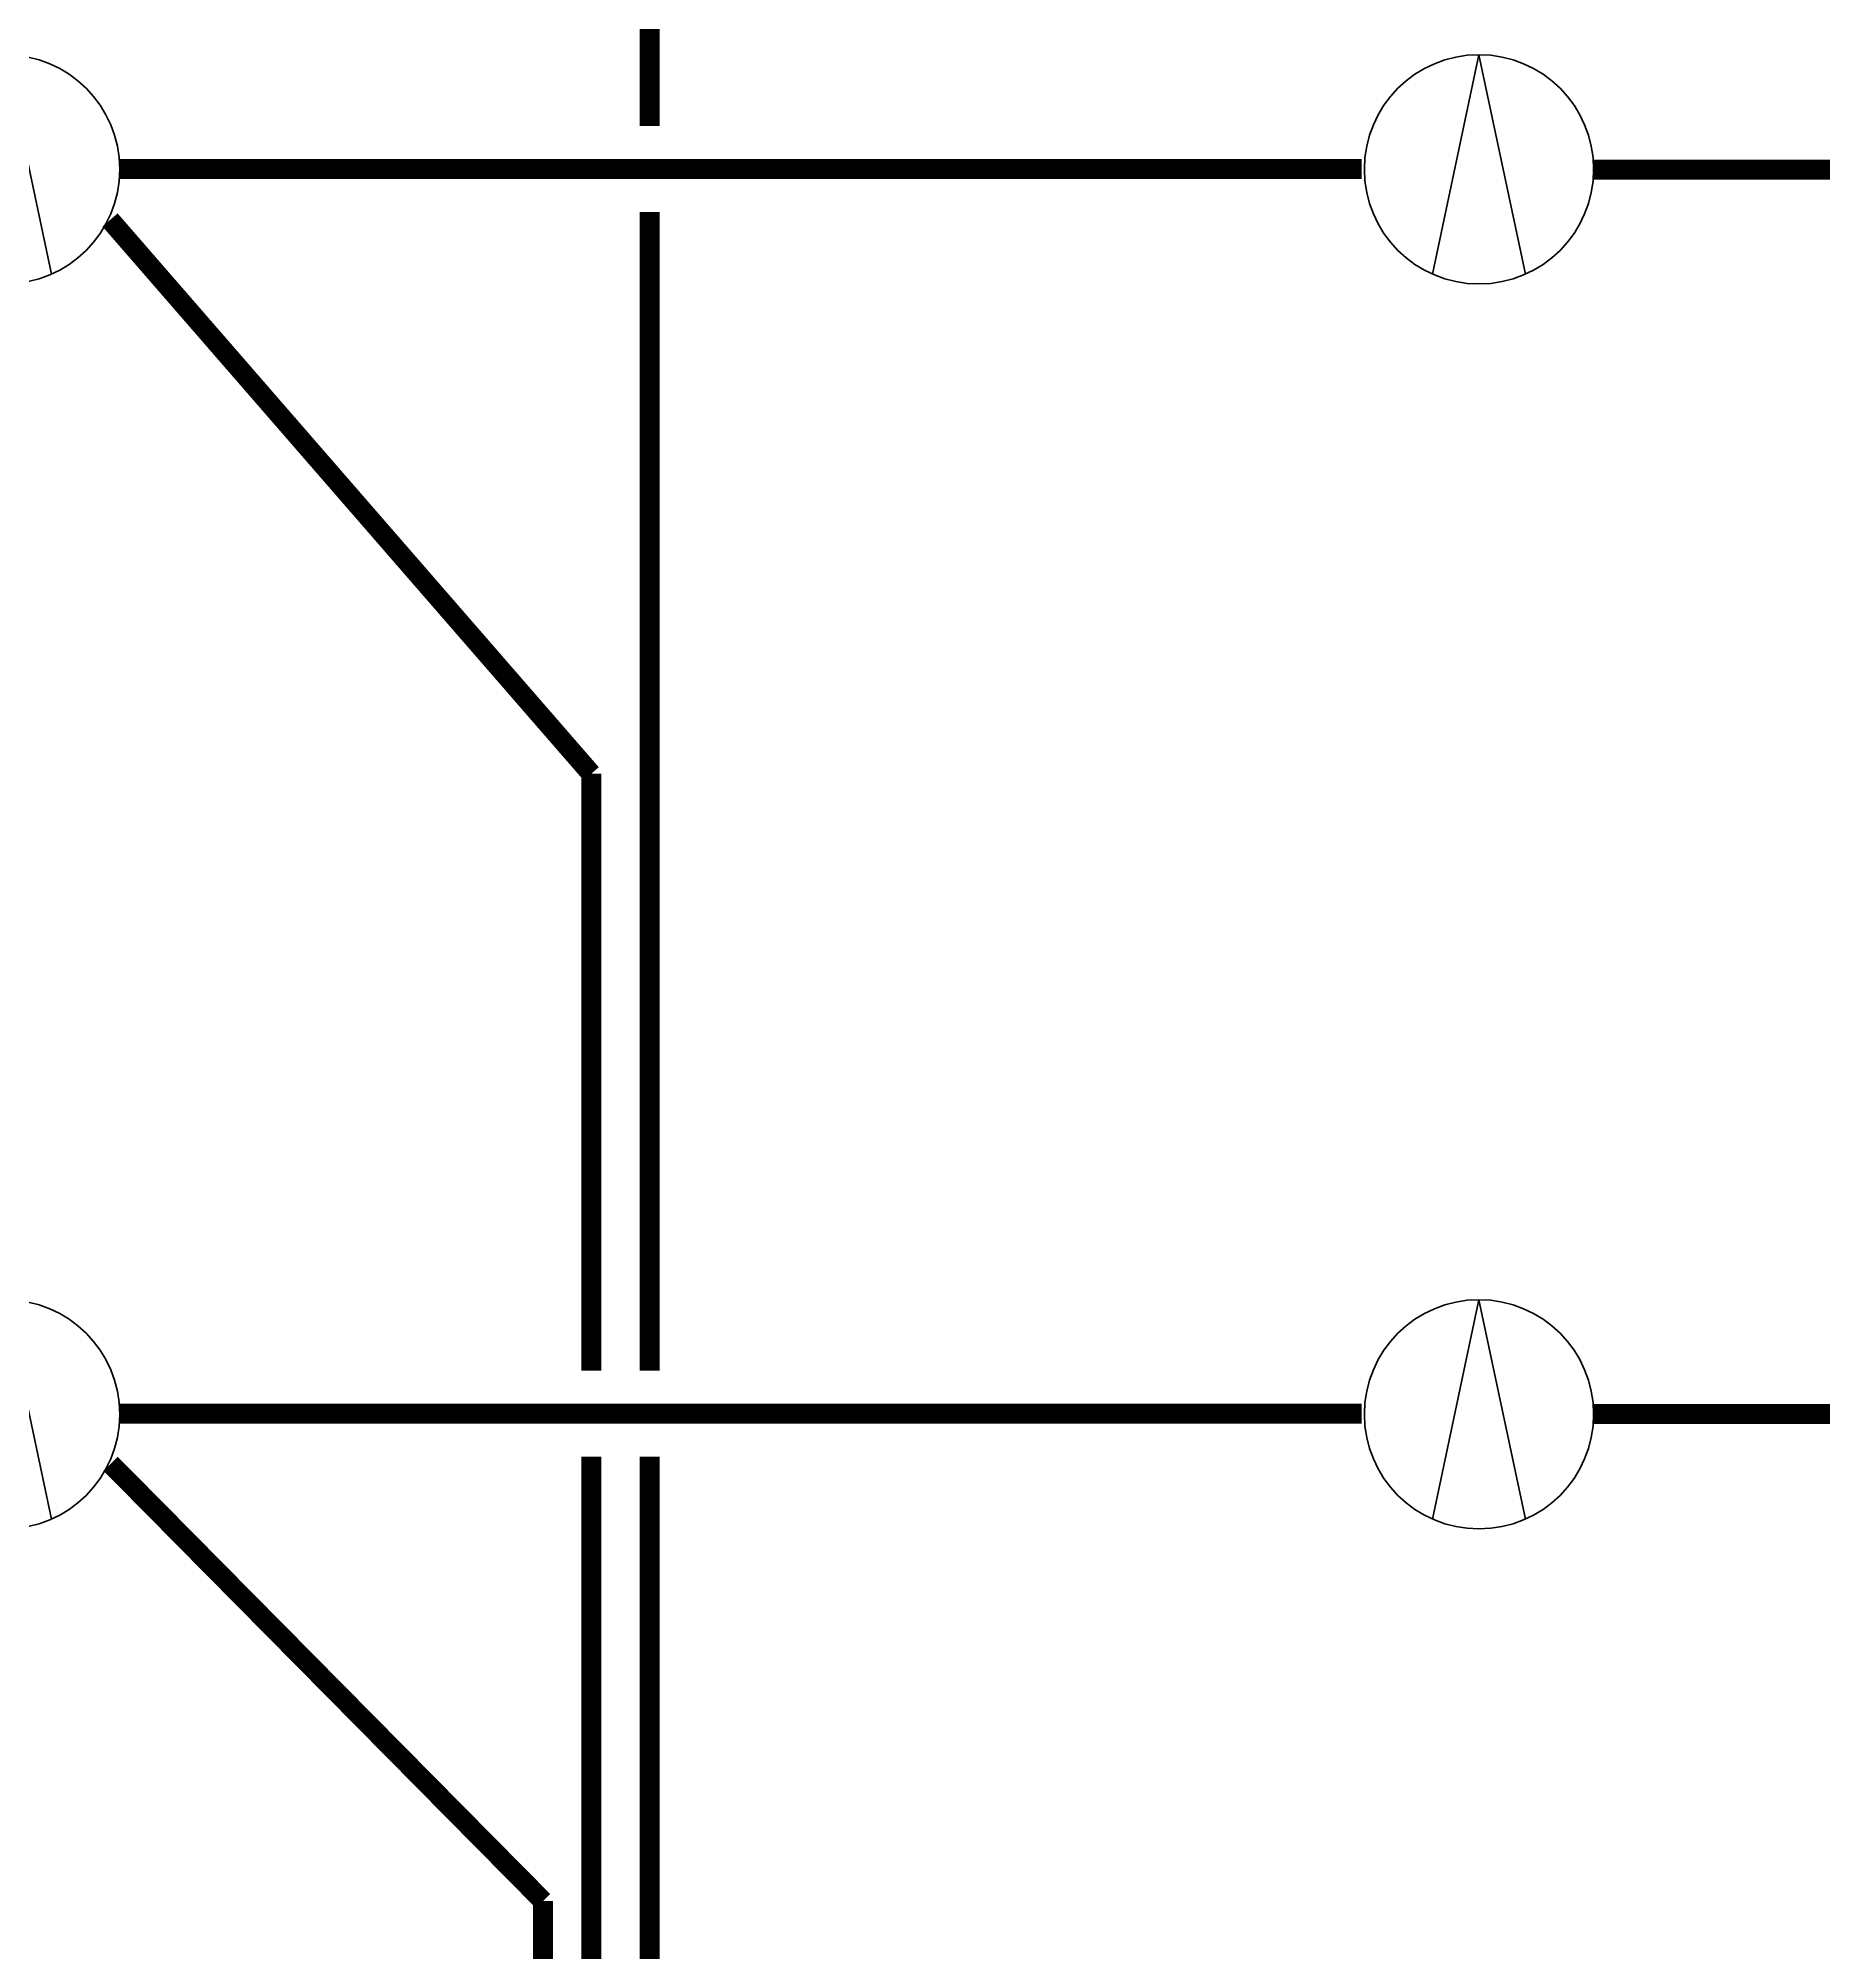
# Model space of a CAD drawing. Extents: x 12152 to 491505, y 111028 to 412681.
# Drawn here: x 86589 to 91254, y 204404 to 209407 of the extents above; entities that cross this region are included whole.
import ezdxf

# ---------------------------------------------------------------- set-up
doc = ezdxf.new("R2010")
doc.units = 0
doc.header["$LTSCALE"] = 1000
doc.header["$MEASUREMENT"] = 0
doc.layers.add('EQUIP-照明', color=3, linetype='Continuous')
doc.layers.add('WIRE-照明', color=1, linetype='Continuous')
doc.styles.add('_TCH_LABEL', font='COMPLEX', dxfattribs={"bigfont": 'GBCBIG'})

# ---------------------------------------------------------------- blocks, each defined once
blk = doc.blocks.new('$equip$00001177')
for q in [(-0.2031, -0.4569), (0.2031, -0.4569)]:
    blk.add_line((0, 0.5), q)
blk.add_circle((0, 0), 0.5)
at = {"style": '_TCH_LABEL', "flags": 9}
blk.add_attdef('A', (0, 0), '', height=0.00002, dxfattribs=at)

msp = doc.modelspace()

# ---------------------------------------------------------------- linework, layer by layer
at = {"layer": 'WIRE-照明', "linetype": 'Continuous', "const_width": 52.5}
for points in [[(88189.1, 209177.4), (88189.1, 210496.5)], [(86801.9, 209064.9), (90052.7, 209064.9)], [(90659.7, 209063.6), (93409.5, 209063.6)], [(86776.7, 208931.7), (88036.1, 207482.1)], [(88189.1, 205920), (88189.1, 208952.4)], [(88036.1, 207482.1), (88036.1, 205920)], [(86801.9, 205807.4), (90052.7, 205807.4)], [(90659.7, 205806.1), (93409.5, 205806.1)], [(86778.1, 205676.1), (87910.2, 204531.4)], [(88036.1, 205695), (88036.1, 203006.3)], [(88189.1, 203006.3), (88189.1, 205695)], [(87910.2, 204531.4), (87910.2, 203006.3)]]:
    msp.add_lwpolyline(points, dxfattribs=at)

# ---------------------------------------------------------------- block references
at = {"layer": 'EQUIP-照明'}
ref = msp.add_blockref('$equip$00001177', (86501.9, 209064.2), dxfattribs=dict(at, xscale=600, yscale=600, zscale=600))
ref.add_attrib('A', '深照型灯', (86501.9, 209064.2), dxfattribs={"layer": '0', "height": 0.012, "style": '_TCH_LABEL', "flags": 8})
ref = msp.add_blockref('$equip$00001177', (90359.7, 209064.2), dxfattribs=dict(at, xscale=600, yscale=600, zscale=600))
ref.add_attrib('A', '深照型灯', (90359.7, 209064.2), dxfattribs={"layer": '0', "height": 0.012, "style": '_TCH_LABEL', "flags": 8})
ref = msp.add_blockref('$equip$00001177', (86501.9, 205805.6), dxfattribs=dict(at, xscale=600, yscale=600, zscale=600))
ref.add_attrib('A', '深照型灯', (86501.9, 205805.6), dxfattribs={"layer": '0', "height": 0.012, "style": '_TCH_LABEL', "flags": 8})
ref = msp.add_blockref('$equip$00001177', (90359.7, 205805.6), dxfattribs=dict(at, xscale=600, yscale=600, zscale=600))
ref.add_attrib('A', '深照型灯', (90359.7, 205805.6), dxfattribs={"layer": '0', "height": 0.012, "style": '_TCH_LABEL', "flags": 8})

doc.saveas('drawing.dxf')
